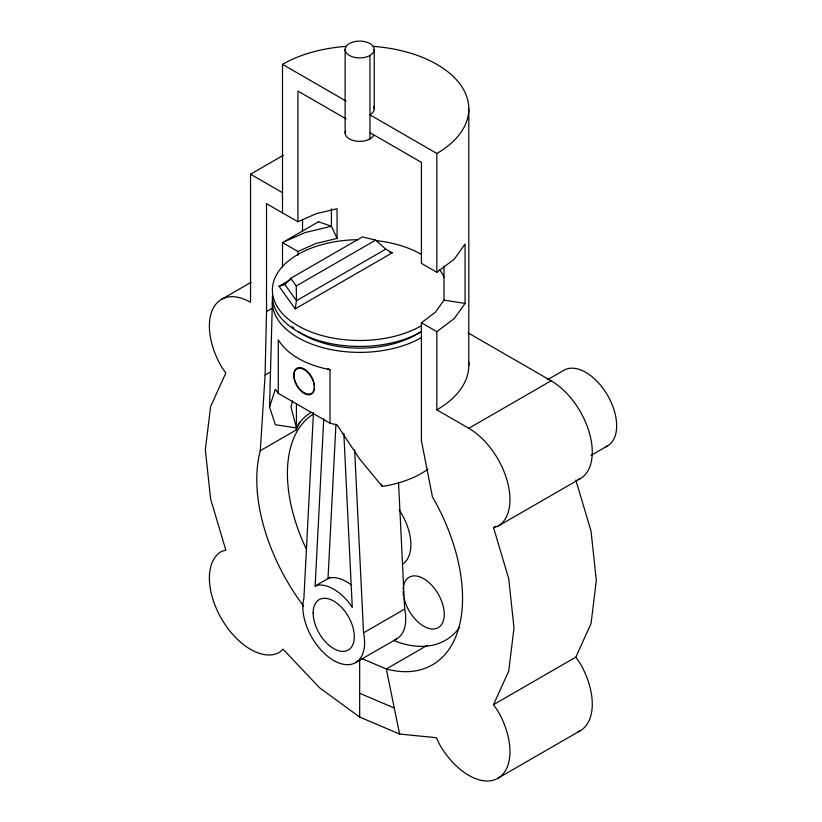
<?xml version="1.0" encoding="UTF-8"?>
<svg xmlns="http://www.w3.org/2000/svg" width="822" height="822" viewBox="0 0 822 822"><rect width="100%" height="100%" fill="white"/><g stroke="black" fill="none" stroke-linecap="round" stroke-linejoin="round"><path stroke-width="1.23" d="M303.657 606.163A145.504 84.008 60 0 1 260.286 450.713L265.095 375.027L266.523 311.528L266.523 203.64L297.934 221.776L316.018 213.761L337.071 208.726L337.071 238.431L316.018 243.466L297.934 251.47L282.501 242.562L282.501 266.955M311.23 412.315A65.483 37.802 0 0 0 296.423 427.974L275.339 424.707L269.554 406.993L272.37 301.972M313.459 412.5L303.904 598.406A43.648 25.205 60 0 0 333.711 660.487A43.648 25.205 60 0 0 363.53 632.827L404.691 609.071L398.536 482.267M343.832 433.297L352.278 607.468L349.145 602.886A43.648 25.205 60 0 0 318.278 585.069L315.145 586.035L323.745 418.809M335.951 424.152L328.009 578.606L331.143 577.64A43.648 25.205 60 0 1 351.611 585.161M260.286 450.713L296.3 429.916L296.537 426.135M295.201 308.856L296.475 300.698L296.249 285.974L290.731 278.298L362.399 236.921L375.705 240.106L385.765 249.148L392.186 252.868L295.201 308.856L278.987 286.262L291.06 279.295M292.581 400.817L290.988 406.993L296.423 427.974L296.423 403.694M269.554 406.993L275.339 389.268L278.268 393.348L330.012 423.227L337.071 424.912L359.666 459.015L382.271 486.439A87.307 50.409 0 0 0 427.923 469.187M296.3 429.916L299.896 421.974M283.282 155.307L250.535 174.213L250.535 302.301A58.208 33.599 60 0 0 212.518 309.678A58.208 33.599 60 0 0 221.437 366.622L225.814 373.024L210.596 406.643L205.336 449.737L210.596 498.892L225.814 550.093L221.437 551.449A58.208 33.599 60 0 0 221.437 618.647A58.208 33.599 60 0 0 279.644 652.257L282.994 649.144L319.727 687.922L359.666 717.051L399.615 734.046L436.348 737.683L439.698 744.67A58.208 33.599 60 0 0 497.906 778.27A58.208 33.599 60 0 0 497.906 711.061L493.529 704.659L508.746 671.04L514.007 627.946L508.746 578.78L493.529 527.59L495.728 526.316M493.529 704.659L575.842 657.138L591.059 623.508L596.32 580.424L591.059 531.259L575.842 480.069M444.003 266.04L444.003 300.164L435.28 312.319L421.409 322.758L421.409 440.726L432.423 496.837A145.504 84.008 60 0 1 386.299 668.974L399.615 734.046M369.962 132.671L421.409 162.366L421.409 263.359L436.842 272.267L454.186 259.218L465.088 244.021L465.088 303.421L454.186 318.617L436.842 331.667L436.842 409.859L468.807 428.313A58.208 33.599 60 0 1 506.825 479.596A58.208 33.599 60 0 1 497.906 526.234L493.529 527.59M278.987 286.262L284.936 284.607L290.731 278.298M221.437 299.413L251.07 282.306M296.249 285.974L375.705 240.106M266.523 311.528L271.979 308.373M385.765 249.148L296.475 300.698L284.936 284.607M265.095 375.027L270.551 371.873M547.38 379.795L563.974 370.219A43.648 25.205 60 0 1 608.557 397.077A43.648 25.205 60 0 1 605.639 446.778M468.807 428.313L551.12 380.792A58.208 33.599 60 0 1 589.138 432.074A58.208 33.599 60 0 1 580.219 478.712L497.906 526.234M315.145 586.035L330.218 577.332M591.028 455.409L607.622 445.822M355.546 662.645L396.697 638.889M427.091 645.424L386.299 668.974L361.988 658.638M497.906 778.27L580.219 730.748M578.03 479.39L580.219 478.712M444.003 300.164L465.088 303.421M389.741 252.282L392.186 252.868M330.012 423.227L330.012 369.756C310.418 365.698 289.375 357.447 278.268 339.876L278.268 393.348M359.666 693.295L394.293 708.019M282.501 212.867L282.501 64.352L346.093 101.065M436.842 272.267L436.842 153.457L369.962 114.844A14.549 8.405 0 0 0 373.722 106.726M346.103 118.892L297.934 91.088L297.934 221.776M250.535 174.213L282.501 192.667M468.016 332.818L551.12 380.792M421.409 322.758L436.842 331.667M327.814 368.492L330.012 369.756M575.842 657.138L580.219 663.539A58.208 33.599 60 0 1 577.969 731.857M337.071 238.431L331.43 226.256L331.43 208.932M381.244 484.23L382.271 486.439M354.642 449.675L363.53 632.827M468.807 108.905L468.807 365.307M374.226 49.505A14.549 8.405 0 0 1 352.391 56.78A14.549 8.405 0 0 1 352.391 42.23A14.549 8.405 0 0 1 374.226 49.505L374.226 108.905M369.962 55.444L369.962 138.908M359.666 660.2L359.666 717.051M345.117 49.505L345.117 132.959M302.537 219.649L302.537 231.074M297.934 251.47L297.934 255.323M421.409 337.606A87.307 50.409 0 0 1 322.471 347.572A87.307 50.409 0 0 1 272.76 297.184M420.566 331.893A79.97 46.166 0 0 1 298.776 331.893M293.844 328.183A79.97 46.166 0 0 1 292.077 326.632M421.409 331.667A87.307 50.409 0 0 1 326.262 342.599A87.307 50.409 0 0 1 272.37 296.023M421.409 325.728A87.307 50.409 0 0 1 279.254 309.709A87.307 50.409 0 0 1 358.413 239.685M376.106 240.579A87.307 50.409 0 0 1 421.409 254.45M439.575 269.78A87.307 50.409 0 0 1 444.003 277.045M404.691 609.071A43.648 25.205 60 0 1 394.714 639.835M399.163 509.928A43.648 25.205 60 0 1 402.77 564.046M459.447 627.648A130.955 75.614 60 0 1 393.83 640.533M306.277 548.932A130.955 75.614 60 0 1 313.48 414.041M403.119 589.333A29.099 16.8 60 0 1 432.742 586.343A29.099 16.8 60 0 1 437.078 628.203A29.099 16.8 60 0 1 404.044 598.241M403.581 595.991A29.099 16.8 60 0 1 403.109 591.593M373.301 46.392A109.131 63.006 0 0 1 462.909 88.478A109.131 63.006 0 0 1 436.842 153.457M282.501 64.352A109.131 63.006 0 0 1 346.041 46.392M468.632 361.793A109.131 63.006 0 0 1 436.842 409.859M373.722 135.137A14.549 8.405 0 0 1 355.905 141.076A14.549 8.405 0 0 1 345.62 130.79M318.515 221.776L282.501 242.562L305.106 232.554L331.43 226.256L318.515 221.776M293.855 375.613A14.549 8.405 60 0 0 309.288 394.807A14.549 8.405 60 0 0 309.288 374.236A14.549 8.405 60 0 0 293.855 375.613M313.141 612.965A29.099 16.8 60 0 0 344.007 651.363A29.099 16.8 60 0 0 344.007 610.201A29.099 16.8 60 0 0 313.141 612.965M293.855 374.873A14.549 8.405 60 0 0 309.288 394.067A14.549 8.405 60 0 0 309.288 373.486A14.549 8.405 60 0 0 293.855 374.873"/></g></svg>
